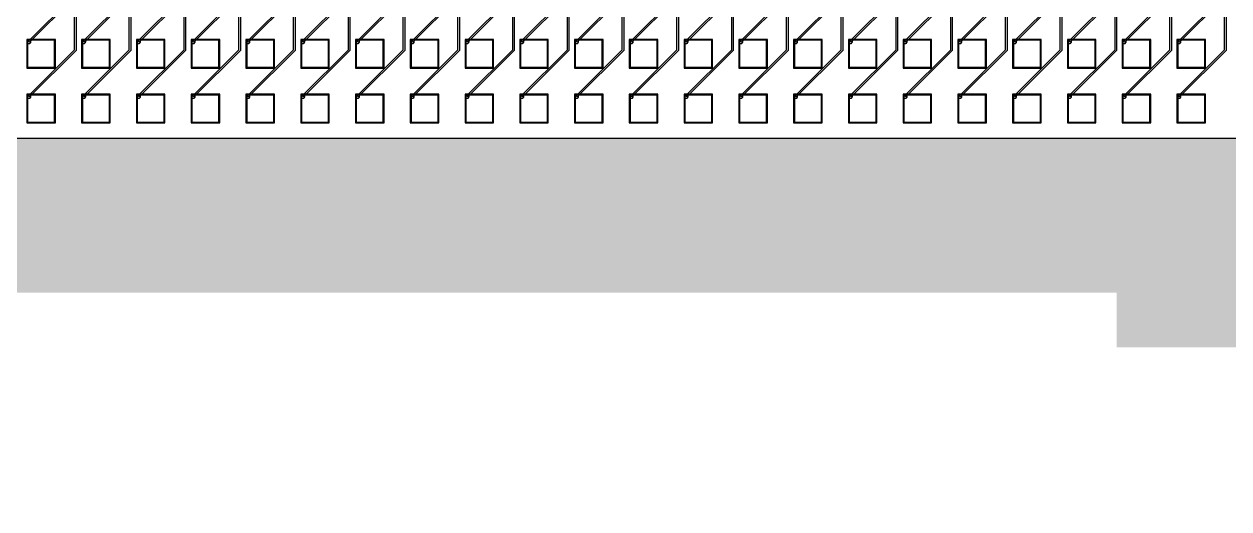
# Model space of a CAD drawing. Header units: metres. Extents: x -1236 to 4965, y 111 to 1952.
# Drawn here: x 280 to 1842, y 111 to 739 of the extents above; entities that cross this region are included whole.
import ezdxf

# ---------------------------------------------------------------- set-up
doc = ezdxf.new("R2010")
doc.units = ezdxf.units.M
for name, color, linetype in [('Etching', 1, 'CONTINUOUS'), ('EtchingPad', 2, 'CONTINUOUS'), ('Metal1', 4, 'CONTINUOUS'), ('Metal2', 3, 'CONTINUOUS'), ('Polyimide', 7, 'CONTINUOUS'), ('Polyimide_Negative', 5, 'CONTINUOUS')]:
    doc.layers.add(name, color=color, linetype=linetype)

msp = doc.modelspace()

# ---------------------------------------------------------------- hatches: boundary and pattern name
at = {"layer": 'Polyimide_Negative'}
h = msp.add_hatch(color=5, dxfattribs=at)
h.paths.add_polyline_path([(-1236.2, 1952.5), (4965.2, 1952.5), (4965.2, 320), (1697, 320), (1697, 391), (-40.1, 391), (-45.7, 378.7), (-60.5, 350.9), (-77.1, 324.3), (-95.4, 298.7), (-115.3, 274.4), (-136.8, 251.5), (-159.7, 230), (-184, 210.1), (-209.5, 191.8), (-236.2, 175.2), (-263.9, 160.4), (-292.5, 147.4), (-321.9, 136.4), (-352, 127.3), (-382.6, 120.1), (-413.6, 115), (-444.8, 111.9), (-476.3, 110.9), (-507.7, 111.9), (-538.9, 115), (-569.9, 120.1), (-600.5, 127.3), (-630.6, 136.4), (-660, 147.4), (-688.6, 160.4), (-716.3, 175.2), (-743, 191.8), (-768.5, 210.1), (-792.8, 230), (-815.7, 251.5), (-837.2, 274.4), (-857.1, 298.7), (-875.4, 324.3), (-892, 350.9), (-906.8, 378.7), (-912.4, 391), (-1236.2, 391), (-1236.2, 1952.5)])
h.paths.add_polyline_path([(-756.2, 591), (-755.7, 572.7), (-753.9, 554.5), (-750.9, 536.4), (-746.7, 518.5), (-741.4, 501), (-734.9, 483.8), (-727.4, 467.2), (-718.7, 451), (-709.1, 435.4), (-698.4, 420.5), (-686.8, 406.4), (-674.2, 393), (-660.9, 380.5), (-646.7, 368.9), (-631.8, 358.2), (-616.3, 348.5), (-600.1, 339.9), (-583.4, 332.3), (-566.3, 325.9), (-548.7, 320.5), (-530.9, 316.4), (-512.8, 313.4), (-494.6, 311.6), (-476.3, 311), (-457.9, 311.6), (-439.7, 313.4), (-421.6, 316.4), (-403.8, 320.5), (-386.2, 325.9), (-369.1, 332.3), (-352.4, 339.9), (-336.3, 348.5), (-320.7, 358.2), (-305.8, 368.9), (-291.6, 380.5), (-278.3, 393), (-265.7, 406.4), (-254.1, 420.5), (-243.4, 435.4), (-233.8, 451), (-225.1, 467.2), (-217.6, 483.8), (-211.1, 501), (-205.8, 518.5), (-201.6, 536.4), (-198.6, 554.5), (-196.8, 572.7), (-196.2, 591), (1897, 591), (1897, 520), (3920.2, 520), (3920.9, 538.6), (3922.7, 557.2), (3925.7, 575.6), (3930, 593.8), (3935.4, 611.6), (3941.9, 629.1), (3949.6, 646.1), (3958.4, 662.5), (3968.3, 678.3), (3979.1, 693.5), (3991, 707.9), (4003.7, 721.5), (4017.3, 734.3), (4031.8, 746.1), (4046.9, 757), (4062.8, 766.8), (4079.2, 775.6), (4096.2, 783.3), (4113.6, 789.9), (4131.5, 795.3), (4149.6, 799.5), (4168.1, 802.6), (4186.6, 804.4), (4205.2, 805), (4223.9, 804.4), (4242.4, 802.6), (4260.9, 799.5), (4279, 795.3), (4296.9, 789.9), (4314.3, 783.3), (4331.3, 775.6), (4347.8, 766.8), (4363.6, 757), (4378.7, 746.1), (4393.2, 734.3), (4406.8, 721.5), (4419.5, 707.9), (4431.4, 693.5), (4442.2, 678.3), (4452.1, 662.5), (4460.9, 646.1), (4468.6, 629.1), (4475.1, 611.6), (4480.5, 593.8), (4484.8, 575.6), (4487.8, 557.2), (4489.6, 538.6), (4490.2, 520), (4765.2, 520), (4765.2, 1752.5), (-1036.2, 1752.5), (-1036.2, 591), (-756.2, 591)], flags=0)

# ---------------------------------------------------------------- linework, layer by layer
at = {"layer": 'Etching'}
for points in [[(289.2, 716.2), (289.2, 716.6), (289.2, 716.9), (289.1, 717.2), (288.9, 717.5), (288.7, 717.8), (288.5, 718), (288.3, 718.2), (288, 718.4), (287.7, 718.6), (287.4, 718.7), (287.1, 718.7), (286.8, 718.8), (286.4, 718.7), (286.1, 718.7), (285.8, 718.6), (285.5, 718.4), (285.2, 718.2), (285, 718), (284.8, 717.8), (284.6, 717.5), (284.4, 717.2), (284.3, 716.9), (284.3, 716.6), (284.2, 716.2), (284.3, 715.9), (284.3, 715.6), (284.4, 715.3), (284.6, 715), (284.8, 714.7), (285, 714.5), (285.2, 714.3), (285.5, 714.1), (285.8, 713.9), (286.1, 713.8), (286.4, 713.8), (286.8, 713.8), (287.1, 713.8), (287.4, 713.8), (287.7, 713.9), (288, 714.1), (288.3, 714.3), (288.5, 714.5), (288.7, 714.7), (288.9, 715), (289.1, 715.3), (289.2, 715.6), (289.2, 715.9), (289.2, 716.2)], [(360.2, 716.2), (360.2, 716.6), (360.2, 716.9), (360.1, 717.2), (359.9, 717.5), (359.7, 717.8), (359.5, 718), (359.3, 718.2), (359, 718.4), (358.7, 718.6), (358.4, 718.7), (358.1, 718.7), (357.8, 718.8), (357.4, 718.7), (357.1, 718.7), (356.8, 718.6), (356.5, 718.4), (356.2, 718.2), (356, 718), (355.8, 717.8), (355.6, 717.5), (355.4, 717.2), (355.3, 716.9), (355.3, 716.6), (355.2, 716.2), (355.3, 715.9), (355.3, 715.6), (355.4, 715.3), (355.6, 715), (355.8, 714.7), (356, 714.5), (356.2, 714.3), (356.5, 714.1), (356.8, 713.9), (357.1, 713.8), (357.4, 713.8), (357.8, 713.8), (358.1, 713.8), (358.4, 713.8), (358.7, 713.9), (359, 714.1), (359.3, 714.3), (359.5, 714.5), (359.7, 714.7), (359.9, 715), (360.1, 715.3), (360.2, 715.6), (360.2, 715.9), (360.2, 716.2)], [(431.2, 716.2), (431.2, 716.6), (431.2, 716.9), (431.1, 717.2), (430.9, 717.5), (430.7, 717.8), (430.5, 718), (430.3, 718.2), (430, 718.4), (429.7, 718.6), (429.4, 718.7), (429.1, 718.7), (428.8, 718.8), (428.4, 718.7), (428.1, 718.7), (427.8, 718.6), (427.5, 718.4), (427.2, 718.2), (427, 718), (426.8, 717.8), (426.6, 717.5), (426.4, 717.2), (426.3, 716.9), (426.3, 716.6), (426.2, 716.2), (426.3, 715.9), (426.3, 715.6), (426.4, 715.3), (426.6, 715), (426.8, 714.7), (427, 714.5), (427.2, 714.3), (427.5, 714.1), (427.8, 713.9), (428.1, 713.8), (428.4, 713.8), (428.8, 713.8), (429.1, 713.8), (429.4, 713.8), (429.7, 713.9), (430, 714.1), (430.3, 714.3), (430.5, 714.5), (430.7, 714.7), (430.9, 715), (431.1, 715.3), (431.2, 715.6), (431.2, 715.9), (431.2, 716.2)], [(502.2, 716.2), (502.2, 716.6), (502.2, 716.9), (502.1, 717.2), (501.9, 717.5), (501.7, 717.8), (501.5, 718), (501.3, 718.2), (501, 718.4), (500.7, 718.6), (500.4, 718.7), (500.1, 718.7), (499.8, 718.8), (499.4, 718.7), (499.1, 718.7), (498.8, 718.6), (498.5, 718.4), (498.2, 718.2), (498, 718), (497.8, 717.8), (497.6, 717.5), (497.4, 717.2), (497.3, 716.9), (497.3, 716.6), (497.2, 716.2), (497.3, 715.9), (497.3, 715.6), (497.4, 715.3), (497.6, 715), (497.8, 714.7), (498, 714.5), (498.2, 714.3), (498.5, 714.1), (498.8, 713.9), (499.1, 713.8), (499.4, 713.8), (499.8, 713.8), (500.1, 713.8), (500.4, 713.8), (500.7, 713.9), (501, 714.1), (501.3, 714.3), (501.5, 714.5), (501.7, 714.7), (501.9, 715), (502.1, 715.3), (502.2, 715.6), (502.2, 715.9), (502.2, 716.2)], [(573.2, 716.2), (573.2, 716.6), (573.2, 716.9), (573.1, 717.2), (572.9, 717.5), (572.7, 717.8), (572.5, 718), (572.3, 718.2), (572, 718.4), (571.7, 718.6), (571.4, 718.7), (571.1, 718.7), (570.8, 718.8), (570.4, 718.7), (570.1, 718.7), (569.8, 718.6), (569.5, 718.4), (569.2, 718.2), (569, 718), (568.8, 717.8), (568.6, 717.5), (568.4, 717.2), (568.3, 716.9), (568.3, 716.6), (568.2, 716.2), (568.3, 715.9), (568.3, 715.6), (568.4, 715.3), (568.6, 715), (568.8, 714.7), (569, 714.5), (569.2, 714.3), (569.5, 714.1), (569.8, 713.9), (570.1, 713.8), (570.4, 713.8), (570.8, 713.8), (571.1, 713.8), (571.4, 713.8), (571.7, 713.9), (572, 714.1), (572.3, 714.3), (572.5, 714.5), (572.7, 714.7), (572.9, 715), (573.1, 715.3), (573.2, 715.6), (573.2, 715.9), (573.2, 716.2)], [(644.2, 716.2), (644.2, 716.6), (644.2, 716.9), (644.1, 717.2), (643.9, 717.5), (643.7, 717.8), (643.5, 718), (643.3, 718.2), (643, 718.4), (642.7, 718.6), (642.4, 718.7), (642.1, 718.7), (641.8, 718.8), (641.4, 718.7), (641.1, 718.7), (640.8, 718.6), (640.5, 718.4), (640.2, 718.2), (640, 718), (639.8, 717.8), (639.6, 717.5), (639.4, 717.2), (639.3, 716.9), (639.3, 716.6), (639.2, 716.2), (639.3, 715.9), (639.3, 715.6), (639.4, 715.3), (639.6, 715), (639.8, 714.7), (640, 714.5), (640.2, 714.3), (640.5, 714.1), (640.8, 713.9), (641.1, 713.8), (641.4, 713.8), (641.8, 713.8), (642.1, 713.8), (642.4, 713.8), (642.7, 713.9), (643, 714.1), (643.3, 714.3), (643.5, 714.5), (643.7, 714.7), (643.9, 715), (644.1, 715.3), (644.2, 715.6), (644.2, 715.9), (644.2, 716.2)], [(715.2, 716.2), (715.2, 716.6), (715.2, 716.9), (715.1, 717.2), (714.9, 717.5), (714.7, 717.8), (714.5, 718), (714.3, 718.2), (714, 718.4), (713.7, 718.6), (713.4, 718.7), (713.1, 718.7), (712.8, 718.8), (712.4, 718.7), (712.1, 718.7), (711.8, 718.6), (711.5, 718.4), (711.2, 718.2), (711, 718), (710.8, 717.8), (710.6, 717.5), (710.4, 717.2), (710.3, 716.9), (710.3, 716.6), (710.2, 716.2), (710.3, 715.9), (710.3, 715.6), (710.4, 715.3), (710.6, 715), (710.8, 714.7), (711, 714.5), (711.2, 714.3), (711.5, 714.1), (711.8, 713.9), (712.1, 713.8), (712.4, 713.8), (712.8, 713.8), (713.1, 713.8), (713.4, 713.8), (713.7, 713.9), (714, 714.1), (714.3, 714.3), (714.5, 714.5), (714.7, 714.7), (714.9, 715), (715.1, 715.3), (715.2, 715.6), (715.2, 715.9), (715.2, 716.2)], [(786.2, 716.2), (786.2, 716.6), (786.2, 716.9), (786.1, 717.2), (785.9, 717.5), (785.7, 717.8), (785.5, 718), (785.3, 718.2), (785, 718.4), (784.7, 718.6), (784.4, 718.7), (784.1, 718.7), (783.8, 718.8), (783.4, 718.7), (783.1, 718.7), (782.8, 718.6), (782.5, 718.4), (782.2, 718.2), (782, 718), (781.8, 717.8), (781.6, 717.5), (781.4, 717.2), (781.3, 716.9), (781.3, 716.6), (781.2, 716.2), (781.3, 715.9), (781.3, 715.6), (781.4, 715.3), (781.6, 715), (781.8, 714.7), (782, 714.5), (782.2, 714.3), (782.5, 714.1), (782.8, 713.9), (783.1, 713.8), (783.4, 713.8), (783.8, 713.8), (784.1, 713.8), (784.4, 713.8), (784.7, 713.9), (785, 714.1), (785.3, 714.3), (785.5, 714.5), (785.7, 714.7), (785.9, 715), (786.1, 715.3), (786.2, 715.6), (786.2, 715.9), (786.2, 716.2)], [(857.2, 716.2), (857.2, 716.6), (857.2, 716.9), (857.1, 717.2), (856.9, 717.5), (856.7, 717.8), (856.5, 718), (856.3, 718.2), (856, 718.4), (855.7, 718.6), (855.4, 718.7), (855.1, 718.7), (854.8, 718.8), (854.4, 718.7), (854.1, 718.7), (853.8, 718.6), (853.5, 718.4), (853.2, 718.2), (853, 718), (852.8, 717.8), (852.6, 717.5), (852.4, 717.2), (852.3, 716.9), (852.3, 716.6), (852.2, 716.2), (852.3, 715.9), (852.3, 715.6), (852.4, 715.3), (852.6, 715), (852.8, 714.7), (853, 714.5), (853.2, 714.3), (853.5, 714.1), (853.8, 713.9), (854.1, 713.8), (854.4, 713.8), (854.8, 713.8), (855.1, 713.8), (855.4, 713.8), (855.7, 713.9), (856, 714.1), (856.3, 714.3), (856.5, 714.5), (856.7, 714.7), (856.9, 715), (857.1, 715.3), (857.2, 715.6), (857.2, 715.9), (857.2, 716.2)], [(928.2, 716.2), (928.2, 716.6), (928.2, 716.9), (928.1, 717.2), (927.9, 717.5), (927.7, 717.8), (927.5, 718), (927.3, 718.2), (927, 718.4), (926.7, 718.6), (926.4, 718.7), (926.1, 718.7), (925.8, 718.8), (925.4, 718.7), (925.1, 718.7), (924.8, 718.6), (924.5, 718.4), (924.2, 718.2), (924, 718), (923.8, 717.8), (923.6, 717.5), (923.4, 717.2), (923.3, 716.9), (923.3, 716.6), (923.2, 716.2), (923.3, 715.9), (923.3, 715.6), (923.4, 715.3), (923.6, 715), (923.8, 714.7), (924, 714.5), (924.2, 714.3), (924.5, 714.1), (924.8, 713.9), (925.1, 713.8), (925.4, 713.8), (925.8, 713.8), (926.1, 713.8), (926.4, 713.8), (926.7, 713.9), (927, 714.1), (927.3, 714.3), (927.5, 714.5), (927.7, 714.7), (927.9, 715), (928.1, 715.3), (928.2, 715.6), (928.2, 715.9), (928.2, 716.2)], [(999.2, 716.2), (999.2, 716.6), (999.2, 716.9), (999.1, 717.2), (998.9, 717.5), (998.7, 717.8), (998.5, 718), (998.3, 718.2), (998, 718.4), (997.7, 718.6), (997.4, 718.7), (997.1, 718.7), (996.8, 718.8), (996.4, 718.7), (996.1, 718.7), (995.8, 718.6), (995.5, 718.4), (995.2, 718.2), (995, 718), (994.8, 717.8), (994.6, 717.5), (994.4, 717.2), (994.3, 716.9), (994.3, 716.6), (994.2, 716.2), (994.3, 715.9), (994.3, 715.6), (994.4, 715.3), (994.6, 715), (994.8, 714.7), (995, 714.5), (995.2, 714.3), (995.5, 714.1), (995.8, 713.9), (996.1, 713.8), (996.4, 713.8), (996.8, 713.8), (997.1, 713.8), (997.4, 713.8), (997.7, 713.9), (998, 714.1), (998.3, 714.3), (998.5, 714.5), (998.7, 714.7), (998.9, 715), (999.1, 715.3), (999.2, 715.6), (999.2, 715.9), (999.2, 716.2)], [(1070.2, 716.2), (1070.2, 716.6), (1070.2, 716.9), (1070.1, 717.2), (1069.9, 717.5), (1069.7, 717.8), (1069.5, 718), (1069.3, 718.2), (1069, 718.4), (1068.7, 718.6), (1068.4, 718.7), (1068.1, 718.7), (1067.8, 718.8), (1067.4, 718.7), (1067.1, 718.7), (1066.8, 718.6), (1066.5, 718.4), (1066.2, 718.2), (1066, 718), (1065.8, 717.8), (1065.6, 717.5), (1065.4, 717.2), (1065.3, 716.9), (1065.3, 716.6), (1065.2, 716.2), (1065.3, 715.9), (1065.3, 715.6), (1065.4, 715.3), (1065.6, 715), (1065.8, 714.7), (1066, 714.5), (1066.2, 714.3), (1066.5, 714.1), (1066.8, 713.9), (1067.1, 713.8), (1067.4, 713.8), (1067.8, 713.8), (1068.1, 713.8), (1068.4, 713.8), (1068.7, 713.9), (1069, 714.1), (1069.3, 714.3), (1069.5, 714.5), (1069.7, 714.7), (1069.9, 715), (1070.1, 715.3), (1070.2, 715.6), (1070.2, 715.9), (1070.2, 716.2)], [(1141.2, 716.2), (1141.2, 716.6), (1141.2, 716.9), (1141.1, 717.2), (1140.9, 717.5), (1140.7, 717.8), (1140.5, 718), (1140.3, 718.2), (1140, 718.4), (1139.7, 718.6), (1139.4, 718.7), (1139.1, 718.7), (1138.8, 718.8), (1138.4, 718.7), (1138.1, 718.7), (1137.8, 718.6), (1137.5, 718.4), (1137.2, 718.2), (1137, 718), (1136.8, 717.8), (1136.6, 717.5), (1136.4, 717.2), (1136.3, 716.9), (1136.3, 716.6), (1136.2, 716.2), (1136.3, 715.9), (1136.3, 715.6), (1136.4, 715.3), (1136.6, 715), (1136.8, 714.7), (1137, 714.5), (1137.2, 714.3), (1137.5, 714.1), (1137.8, 713.9), (1138.1, 713.8), (1138.4, 713.8), (1138.8, 713.8), (1139.1, 713.8), (1139.4, 713.8), (1139.7, 713.9), (1140, 714.1), (1140.3, 714.3), (1140.5, 714.5), (1140.7, 714.7), (1140.9, 715), (1141.1, 715.3), (1141.2, 715.6), (1141.2, 715.9), (1141.2, 716.2)], [(1212.2, 716.2), (1212.2, 716.6), (1212.2, 716.9), (1212.1, 717.2), (1211.9, 717.5), (1211.7, 717.8), (1211.5, 718), (1211.3, 718.2), (1211, 718.4), (1210.7, 718.6), (1210.4, 718.7), (1210.1, 718.7), (1209.8, 718.8), (1209.4, 718.7), (1209.1, 718.7), (1208.8, 718.6), (1208.5, 718.4), (1208.2, 718.2), (1208, 718), (1207.8, 717.8), (1207.6, 717.5), (1207.4, 717.2), (1207.3, 716.9), (1207.3, 716.6), (1207.2, 716.2), (1207.3, 715.9), (1207.3, 715.6), (1207.4, 715.3), (1207.6, 715), (1207.8, 714.7), (1208, 714.5), (1208.2, 714.3), (1208.5, 714.1), (1208.8, 713.9), (1209.1, 713.8), (1209.4, 713.8), (1209.8, 713.8), (1210.1, 713.8), (1210.4, 713.8), (1210.7, 713.9), (1211, 714.1), (1211.3, 714.3), (1211.5, 714.5), (1211.7, 714.7), (1211.9, 715), (1212.1, 715.3), (1212.2, 715.6), (1212.2, 715.9), (1212.2, 716.2)], [(1283.2, 716.2), (1283.2, 716.6), (1283.2, 716.9), (1283.1, 717.2), (1282.9, 717.5), (1282.7, 717.8), (1282.5, 718), (1282.3, 718.2), (1282, 718.4), (1281.7, 718.6), (1281.4, 718.7), (1281.1, 718.7), (1280.8, 718.8), (1280.4, 718.7), (1280.1, 718.7), (1279.8, 718.6), (1279.5, 718.4), (1279.2, 718.2), (1279, 718), (1278.8, 717.8), (1278.6, 717.5), (1278.4, 717.2), (1278.3, 716.9), (1278.3, 716.6), (1278.2, 716.2), (1278.3, 715.9), (1278.3, 715.6), (1278.4, 715.3), (1278.6, 715), (1278.8, 714.7), (1279, 714.5), (1279.2, 714.3), (1279.5, 714.1), (1279.8, 713.9), (1280.1, 713.8), (1280.4, 713.8), (1280.8, 713.8), (1281.1, 713.8), (1281.4, 713.8), (1281.7, 713.9), (1282, 714.1), (1282.3, 714.3), (1282.5, 714.5), (1282.7, 714.7), (1282.9, 715), (1283.1, 715.3), (1283.2, 715.6), (1283.2, 715.9), (1283.2, 716.2)], [(1354.2, 716.2), (1354.2, 716.6), (1354.2, 716.9), (1354.1, 717.2), (1353.9, 717.5), (1353.7, 717.8), (1353.5, 718), (1353.3, 718.2), (1353, 718.4), (1352.7, 718.6), (1352.4, 718.7), (1352.1, 718.7), (1351.8, 718.8), (1351.4, 718.7), (1351.1, 718.7), (1350.8, 718.6), (1350.5, 718.4), (1350.2, 718.2), (1350, 718), (1349.8, 717.8), (1349.6, 717.5), (1349.4, 717.2), (1349.3, 716.9), (1349.3, 716.6), (1349.2, 716.2), (1349.3, 715.9), (1349.3, 715.6), (1349.4, 715.3), (1349.6, 715), (1349.8, 714.7), (1350, 714.5), (1350.2, 714.3), (1350.5, 714.1), (1350.8, 713.9), (1351.1, 713.8), (1351.4, 713.8), (1351.8, 713.8), (1352.1, 713.8), (1352.4, 713.8), (1352.7, 713.9), (1353, 714.1), (1353.3, 714.3), (1353.5, 714.5), (1353.7, 714.7), (1353.9, 715), (1354.1, 715.3), (1354.2, 715.6), (1354.2, 715.9), (1354.2, 716.2)], [(1425.2, 716.2), (1425.2, 716.6), (1425.2, 716.9), (1425.1, 717.2), (1424.9, 717.5), (1424.7, 717.8), (1424.5, 718), (1424.3, 718.2), (1424, 718.4), (1423.7, 718.6), (1423.4, 718.7), (1423.1, 718.7), (1422.8, 718.8), (1422.4, 718.7), (1422.1, 718.7), (1421.8, 718.6), (1421.5, 718.4), (1421.2, 718.2), (1421, 718), (1420.8, 717.8), (1420.6, 717.5), (1420.4, 717.2), (1420.3, 716.9), (1420.3, 716.6), (1420.2, 716.2), (1420.3, 715.9), (1420.3, 715.6), (1420.4, 715.3), (1420.6, 715), (1420.8, 714.7), (1421, 714.5), (1421.2, 714.3), (1421.5, 714.1), (1421.8, 713.9), (1422.1, 713.8), (1422.4, 713.8), (1422.8, 713.8), (1423.1, 713.8), (1423.4, 713.8), (1423.7, 713.9), (1424, 714.1), (1424.3, 714.3), (1424.5, 714.5), (1424.7, 714.7), (1424.9, 715), (1425.1, 715.3), (1425.2, 715.6), (1425.2, 715.9), (1425.2, 716.2)], [(1496.2, 716.2), (1496.2, 716.6), (1496.2, 716.9), (1496.1, 717.2), (1495.9, 717.5), (1495.7, 717.8), (1495.5, 718), (1495.3, 718.2), (1495, 718.4), (1494.7, 718.6), (1494.4, 718.7), (1494.1, 718.7), (1493.8, 718.8), (1493.4, 718.7), (1493.1, 718.7), (1492.8, 718.6), (1492.5, 718.4), (1492.2, 718.2), (1492, 718), (1491.8, 717.8), (1491.6, 717.5), (1491.4, 717.2), (1491.3, 716.9), (1491.3, 716.6), (1491.2, 716.2), (1491.3, 715.9), (1491.3, 715.6), (1491.4, 715.3), (1491.6, 715), (1491.8, 714.7), (1492, 714.5), (1492.2, 714.3), (1492.5, 714.1), (1492.8, 713.9), (1493.1, 713.8), (1493.4, 713.8), (1493.8, 713.8), (1494.1, 713.8), (1494.4, 713.8), (1494.7, 713.9), (1495, 714.1), (1495.3, 714.3), (1495.5, 714.5), (1495.7, 714.7), (1495.9, 715), (1496.1, 715.3), (1496.2, 715.6), (1496.2, 715.9), (1496.2, 716.2)], [(1567.2, 716.2), (1567.2, 716.6), (1567.2, 716.9), (1567.1, 717.2), (1566.9, 717.5), (1566.7, 717.8), (1566.5, 718), (1566.3, 718.2), (1566, 718.4), (1565.7, 718.6), (1565.4, 718.7), (1565.1, 718.7), (1564.8, 718.8), (1564.4, 718.7), (1564.1, 718.7), (1563.8, 718.6), (1563.5, 718.4), (1563.2, 718.2), (1563, 718), (1562.8, 717.8), (1562.6, 717.5), (1562.4, 717.2), (1562.3, 716.9), (1562.3, 716.6), (1562.2, 716.2), (1562.3, 715.9), (1562.3, 715.6), (1562.4, 715.3), (1562.6, 715), (1562.8, 714.7), (1563, 714.5), (1563.2, 714.3), (1563.5, 714.1), (1563.8, 713.9), (1564.1, 713.8), (1564.4, 713.8), (1564.8, 713.8), (1565.1, 713.8), (1565.4, 713.8), (1565.7, 713.9), (1566, 714.1), (1566.3, 714.3), (1566.5, 714.5), (1566.7, 714.7), (1566.9, 715), (1567.1, 715.3), (1567.2, 715.6), (1567.2, 715.9), (1567.2, 716.2)], [(1638.2, 716.2), (1638.2, 716.6), (1638.2, 716.9), (1638.1, 717.2), (1637.9, 717.5), (1637.7, 717.8), (1637.5, 718), (1637.3, 718.2), (1637, 718.4), (1636.7, 718.6), (1636.4, 718.7), (1636.1, 718.7), (1635.8, 718.8), (1635.4, 718.7), (1635.1, 718.7), (1634.8, 718.6), (1634.5, 718.4), (1634.2, 718.2), (1634, 718), (1633.8, 717.8), (1633.6, 717.5), (1633.4, 717.2), (1633.3, 716.9), (1633.3, 716.6), (1633.2, 716.2), (1633.3, 715.9), (1633.3, 715.6), (1633.4, 715.3), (1633.6, 715), (1633.8, 714.7), (1634, 714.5), (1634.2, 714.3), (1634.5, 714.1), (1634.8, 713.9), (1635.1, 713.8), (1635.4, 713.8), (1635.8, 713.8), (1636.1, 713.8), (1636.4, 713.8), (1636.7, 713.9), (1637, 714.1), (1637.3, 714.3), (1637.5, 714.5), (1637.7, 714.7), (1637.9, 715), (1638.1, 715.3), (1638.2, 715.6), (1638.2, 715.9), (1638.2, 716.2)], [(1709.2, 716.2), (1709.2, 716.6), (1709.2, 716.9), (1709.1, 717.2), (1708.9, 717.5), (1708.7, 717.8), (1708.5, 718), (1708.3, 718.2), (1708, 718.4), (1707.7, 718.6), (1707.4, 718.7), (1707.1, 718.7), (1706.8, 718.8), (1706.4, 718.7), (1706.1, 718.7), (1705.8, 718.6), (1705.5, 718.4), (1705.2, 718.2), (1705, 718), (1704.8, 717.8), (1704.6, 717.5), (1704.4, 717.2), (1704.3, 716.9), (1704.3, 716.6), (1704.2, 716.2), (1704.3, 715.9), (1704.3, 715.6), (1704.4, 715.3), (1704.6, 715), (1704.8, 714.7), (1705, 714.5), (1705.2, 714.3), (1705.5, 714.1), (1705.8, 713.9), (1706.1, 713.8), (1706.4, 713.8), (1706.8, 713.8), (1707.1, 713.8), (1707.4, 713.8), (1707.7, 713.9), (1708, 714.1), (1708.3, 714.3), (1708.5, 714.5), (1708.7, 714.7), (1708.9, 715), (1709.1, 715.3), (1709.2, 715.6), (1709.2, 715.9), (1709.2, 716.2)], [(1780.2, 716.2), (1780.2, 716.6), (1780.2, 716.9), (1780.1, 717.2), (1779.9, 717.5), (1779.7, 717.8), (1779.5, 718), (1779.3, 718.2), (1779, 718.4), (1778.7, 718.6), (1778.4, 718.7), (1778.1, 718.7), (1777.8, 718.8), (1777.4, 718.7), (1777.1, 718.7), (1776.8, 718.6), (1776.5, 718.4), (1776.2, 718.2), (1776, 718), (1775.8, 717.8), (1775.6, 717.5), (1775.4, 717.2), (1775.3, 716.9), (1775.3, 716.6), (1775.2, 716.2), (1775.3, 715.9), (1775.3, 715.6), (1775.4, 715.3), (1775.6, 715), (1775.8, 714.7), (1776, 714.5), (1776.2, 714.3), (1776.5, 714.1), (1776.8, 713.9), (1777.1, 713.8), (1777.4, 713.8), (1777.8, 713.8), (1778.1, 713.8), (1778.4, 713.8), (1778.7, 713.9), (1779, 714.1), (1779.3, 714.3), (1779.5, 714.5), (1779.7, 714.7), (1779.9, 715), (1780.1, 715.3), (1780.2, 715.6), (1780.2, 715.9), (1780.2, 716.2)], [(289.2, 645.2), (289.2, 645.6), (289.2, 645.9), (289.1, 646.2), (288.9, 646.5), (288.7, 646.8), (288.5, 647), (288.3, 647.2), (288, 647.4), (287.7, 647.6), (287.4, 647.7), (287.1, 647.7), (286.8, 647.8), (286.4, 647.7), (286.1, 647.7), (285.8, 647.6), (285.5, 647.4), (285.2, 647.2), (285, 647), (284.8, 646.8), (284.6, 646.5), (284.4, 646.2), (284.3, 645.9), (284.3, 645.6), (284.2, 645.2), (284.3, 644.9), (284.3, 644.6), (284.4, 644.3), (284.6, 644), (284.8, 643.7), (285, 643.5), (285.2, 643.3), (285.5, 643.1), (285.8, 642.9), (286.1, 642.8), (286.4, 642.8), (286.8, 642.8), (287.1, 642.8), (287.4, 642.8), (287.7, 642.9), (288, 643.1), (288.3, 643.3), (288.5, 643.5), (288.7, 643.7), (288.9, 644), (289.1, 644.3), (289.2, 644.6), (289.2, 644.9), (289.2, 645.2)], [(360.2, 645.2), (360.2, 645.6), (360.2, 645.9), (360.1, 646.2), (359.9, 646.5), (359.7, 646.8), (359.5, 647), (359.3, 647.2), (359, 647.4), (358.7, 647.6), (358.4, 647.7), (358.1, 647.7), (357.8, 647.8), (357.4, 647.7), (357.1, 647.7), (356.8, 647.6), (356.5, 647.4), (356.2, 647.2), (356, 647), (355.8, 646.8), (355.6, 646.5), (355.4, 646.2), (355.3, 645.9), (355.3, 645.6), (355.2, 645.2), (355.3, 644.9), (355.3, 644.6), (355.4, 644.3), (355.6, 644), (355.8, 643.7), (356, 643.5), (356.2, 643.3), (356.5, 643.1), (356.8, 642.9), (357.1, 642.8), (357.4, 642.8), (357.8, 642.8), (358.1, 642.8), (358.4, 642.8), (358.7, 642.9), (359, 643.1), (359.3, 643.3), (359.5, 643.5), (359.7, 643.7), (359.9, 644), (360.1, 644.3), (360.2, 644.6), (360.2, 644.9), (360.2, 645.2)], [(431.2, 645.2), (431.2, 645.6), (431.2, 645.9), (431.1, 646.2), (430.9, 646.5), (430.7, 646.8), (430.5, 647), (430.3, 647.2), (430, 647.4), (429.7, 647.6), (429.4, 647.7), (429.1, 647.7), (428.8, 647.8), (428.4, 647.7), (428.1, 647.7), (427.8, 647.6), (427.5, 647.4), (427.2, 647.2), (427, 647), (426.8, 646.8), (426.6, 646.5), (426.4, 646.2), (426.3, 645.9), (426.3, 645.6), (426.2, 645.2), (426.3, 644.9), (426.3, 644.6), (426.4, 644.3), (426.6, 644), (426.8, 643.7), (427, 643.5), (427.2, 643.3), (427.5, 643.1), (427.8, 642.9), (428.1, 642.8), (428.4, 642.8), (428.8, 642.8), (429.1, 642.8), (429.4, 642.8), (429.7, 642.9), (430, 643.1), (430.3, 643.3), (430.5, 643.5), (430.7, 643.7), (430.9, 644), (431.1, 644.3), (431.2, 644.6), (431.2, 644.9), (431.2, 645.2)], [(502.2, 645.2), (502.2, 645.6), (502.2, 645.9), (502.1, 646.2), (501.9, 646.5), (501.7, 646.8), (501.5, 647), (501.3, 647.2), (501, 647.4), (500.7, 647.6), (500.4, 647.7), (500.1, 647.7), (499.8, 647.8), (499.4, 647.7), (499.1, 647.7), (498.8, 647.6), (498.5, 647.4), (498.2, 647.2), (498, 647), (497.8, 646.8), (497.6, 646.5), (497.4, 646.2), (497.3, 645.9), (497.3, 645.6), (497.2, 645.2), (497.3, 644.9), (497.3, 644.6), (497.4, 644.3), (497.6, 644), (497.8, 643.7), (498, 643.5), (498.2, 643.3), (498.5, 643.1), (498.8, 642.9), (499.1, 642.8), (499.4, 642.8), (499.8, 642.8), (500.1, 642.8), (500.4, 642.8), (500.7, 642.9), (501, 643.1), (501.3, 643.3), (501.5, 643.5), (501.7, 643.7), (501.9, 644), (502.1, 644.3), (502.2, 644.6), (502.2, 644.9), (502.2, 645.2)], [(573.2, 645.2), (573.2, 645.6), (573.2, 645.9), (573.1, 646.2), (572.9, 646.5), (572.7, 646.8), (572.5, 647), (572.3, 647.2), (572, 647.4), (571.7, 647.6), (571.4, 647.7), (571.1, 647.7), (570.8, 647.8), (570.4, 647.7), (570.1, 647.7), (569.8, 647.6), (569.5, 647.4), (569.2, 647.2), (569, 647), (568.8, 646.8), (568.6, 646.5), (568.4, 646.2), (568.3, 645.9), (568.3, 645.6), (568.2, 645.2), (568.3, 644.9), (568.3, 644.6), (568.4, 644.3), (568.6, 644), (568.8, 643.7), (569, 643.5), (569.2, 643.3), (569.5, 643.1), (569.8, 642.9), (570.1, 642.8), (570.4, 642.8), (570.8, 642.8), (571.1, 642.8), (571.4, 642.8), (571.7, 642.9), (572, 643.1), (572.3, 643.3), (572.5, 643.5), (572.7, 643.7), (572.9, 644), (573.1, 644.3), (573.2, 644.6), (573.2, 644.9), (573.2, 645.2)], [(644.2, 645.2), (644.2, 645.6), (644.2, 645.9), (644.1, 646.2), (643.9, 646.5), (643.7, 646.8), (643.5, 647), (643.3, 647.2), (643, 647.4), (642.7, 647.6), (642.4, 647.7), (642.1, 647.7), (641.8, 647.8), (641.4, 647.7), (641.1, 647.7), (640.8, 647.6), (640.5, 647.4), (640.2, 647.2), (640, 647), (639.8, 646.8), (639.6, 646.5), (639.4, 646.2), (639.3, 645.9), (639.3, 645.6), (639.2, 645.2), (639.3, 644.9), (639.3, 644.6), (639.4, 644.3), (639.6, 644), (639.8, 643.7), (640, 643.5), (640.2, 643.3), (640.5, 643.1), (640.8, 642.9), (641.1, 642.8), (641.4, 642.8), (641.8, 642.8), (642.1, 642.8), (642.4, 642.8), (642.7, 642.9), (643, 643.1), (643.3, 643.3), (643.5, 643.5), (643.7, 643.7), (643.9, 644), (644.1, 644.3), (644.2, 644.6), (644.2, 644.9), (644.2, 645.2)], [(715.2, 645.2), (715.2, 645.6), (715.2, 645.9), (715.1, 646.2), (714.9, 646.5), (714.7, 646.8), (714.5, 647), (714.3, 647.2), (714, 647.4), (713.7, 647.6), (713.4, 647.7), (713.1, 647.7), (712.8, 647.8), (712.4, 647.7), (712.1, 647.7), (711.8, 647.6), (711.5, 647.4), (711.2, 647.2), (711, 647), (710.8, 646.8), (710.6, 646.5), (710.4, 646.2), (710.3, 645.9), (710.3, 645.6), (710.2, 645.2), (710.3, 644.9), (710.3, 644.6), (710.4, 644.3), (710.6, 644), (710.8, 643.7), (711, 643.5), (711.2, 643.3), (711.5, 643.1), (711.8, 642.9), (712.1, 642.8), (712.4, 642.8), (712.8, 642.8), (713.1, 642.8), (713.4, 642.8), (713.7, 642.9), (714, 643.1), (714.3, 643.3), (714.5, 643.5), (714.7, 643.7), (714.9, 644), (715.1, 644.3), (715.2, 644.6), (715.2, 644.9), (715.2, 645.2)], [(786.2, 645.2), (786.2, 645.6), (786.2, 645.9), (786.1, 646.2), (785.9, 646.5), (785.7, 646.8), (785.5, 647), (785.3, 647.2), (785, 647.4), (784.7, 647.6), (784.4, 647.7), (784.1, 647.7), (783.8, 647.8), (783.4, 647.7), (783.1, 647.7), (782.8, 647.6), (782.5, 647.4), (782.2, 647.2), (782, 647), (781.8, 646.8), (781.6, 646.5), (781.4, 646.2), (781.3, 645.9), (781.3, 645.6), (781.2, 645.2), (781.3, 644.9), (781.3, 644.6), (781.4, 644.3), (781.6, 644), (781.8, 643.7), (782, 643.5), (782.2, 643.3), (782.5, 643.1), (782.8, 642.9), (783.1, 642.8), (783.4, 642.8), (783.8, 642.8), (784.1, 642.8), (784.4, 642.8), (784.7, 642.9), (785, 643.1), (785.3, 643.3), (785.5, 643.5), (785.7, 643.7), (785.9, 644), (786.1, 644.3), (786.2, 644.6), (786.2, 644.9), (786.2, 645.2)], [(857.2, 645.2), (857.2, 645.6), (857.2, 645.9), (857.1, 646.2), (856.9, 646.5), (856.7, 646.8), (856.5, 647), (856.3, 647.2), (856, 647.4), (855.7, 647.6), (855.4, 647.7), (855.1, 647.7), (854.8, 647.8), (854.4, 647.7), (854.1, 647.7), (853.8, 647.6), (853.5, 647.4), (853.2, 647.2), (853, 647), (852.8, 646.8), (852.6, 646.5), (852.4, 646.2), (852.3, 645.9), (852.3, 645.6), (852.2, 645.2), (852.3, 644.9), (852.3, 644.6), (852.4, 644.3), (852.6, 644), (852.8, 643.7), (853, 643.5), (853.2, 643.3), (853.5, 643.1), (853.8, 642.9), (854.1, 642.8), (854.4, 642.8), (854.8, 642.8), (855.1, 642.8), (855.4, 642.8), (855.7, 642.9), (856, 643.1), (856.3, 643.3), (856.5, 643.5), (856.7, 643.7), (856.9, 644), (857.1, 644.3), (857.2, 644.6), (857.2, 644.9), (857.2, 645.2)], [(928.2, 645.2), (928.2, 645.6), (928.2, 645.9), (928.1, 646.2), (927.9, 646.5), (927.7, 646.8), (927.5, 647), (927.3, 647.2), (927, 647.4), (926.7, 647.6), (926.4, 647.7), (926.1, 647.7), (925.8, 647.8), (925.4, 647.7), (925.1, 647.7), (924.8, 647.6), (924.5, 647.4), (924.2, 647.2), (924, 647), (923.8, 646.8), (923.6, 646.5), (923.4, 646.2), (923.3, 645.9), (923.3, 645.6), (923.2, 645.2), (923.3, 644.9), (923.3, 644.6), (923.4, 644.3), (923.6, 644), (923.8, 643.7), (924, 643.5), (924.2, 643.3), (924.5, 643.1), (924.8, 642.9), (925.1, 642.8), (925.4, 642.8), (925.8, 642.8), (926.1, 642.8), (926.4, 642.8), (926.7, 642.9), (927, 643.1), (927.3, 643.3), (927.5, 643.5), (927.7, 643.7), (927.9, 644), (928.1, 644.3), (928.2, 644.6), (928.2, 644.9), (928.2, 645.2)], [(999.2, 645.2), (999.2, 645.6), (999.2, 645.9), (999.1, 646.2), (998.9, 646.5), (998.7, 646.8), (998.5, 647), (998.3, 647.2), (998, 647.4), (997.7, 647.6), (997.4, 647.7), (997.1, 647.7), (996.8, 647.8), (996.4, 647.7), (996.1, 647.7), (995.8, 647.6), (995.5, 647.4), (995.2, 647.2), (995, 647), (994.8, 646.8), (994.6, 646.5), (994.4, 646.2), (994.3, 645.9), (994.3, 645.6), (994.2, 645.2), (994.3, 644.9), (994.3, 644.6), (994.4, 644.3), (994.6, 644), (994.8, 643.7), (995, 643.5), (995.2, 643.3), (995.5, 643.1), (995.8, 642.9), (996.1, 642.8), (996.4, 642.8), (996.8, 642.8), (997.1, 642.8), (997.4, 642.8), (997.7, 642.9), (998, 643.1), (998.3, 643.3), (998.5, 643.5), (998.7, 643.7), (998.9, 644), (999.1, 644.3), (999.2, 644.6), (999.2, 644.9), (999.2, 645.2)], [(1070.2, 645.2), (1070.2, 645.6), (1070.2, 645.9), (1070.1, 646.2), (1069.9, 646.5), (1069.7, 646.8), (1069.5, 647), (1069.3, 647.2), (1069, 647.4), (1068.7, 647.6), (1068.4, 647.7), (1068.1, 647.7), (1067.8, 647.8), (1067.4, 647.7), (1067.1, 647.7), (1066.8, 647.6), (1066.5, 647.4), (1066.2, 647.2), (1066, 647), (1065.8, 646.8), (1065.6, 646.5), (1065.4, 646.2), (1065.3, 645.9), (1065.3, 645.6), (1065.2, 645.2), (1065.3, 644.9), (1065.3, 644.6), (1065.4, 644.3), (1065.6, 644), (1065.8, 643.7), (1066, 643.5), (1066.2, 643.3), (1066.5, 643.1), (1066.8, 642.9), (1067.1, 642.8), (1067.4, 642.8), (1067.8, 642.8), (1068.1, 642.8), (1068.4, 642.8), (1068.7, 642.9), (1069, 643.1), (1069.3, 643.3), (1069.5, 643.5), (1069.7, 643.7), (1069.9, 644), (1070.1, 644.3), (1070.2, 644.6), (1070.2, 644.9), (1070.2, 645.2)], [(1141.2, 645.2), (1141.2, 645.6), (1141.2, 645.9), (1141.1, 646.2), (1140.9, 646.5), (1140.7, 646.8), (1140.5, 647), (1140.3, 647.2), (1140, 647.4), (1139.7, 647.6), (1139.4, 647.7), (1139.1, 647.7), (1138.8, 647.8), (1138.4, 647.7), (1138.1, 647.7), (1137.8, 647.6), (1137.5, 647.4), (1137.2, 647.2), (1137, 647), (1136.8, 646.8), (1136.6, 646.5), (1136.4, 646.2), (1136.3, 645.9), (1136.3, 645.6), (1136.2, 645.2), (1136.3, 644.9), (1136.3, 644.6), (1136.4, 644.3), (1136.6, 644), (1136.8, 643.7), (1137, 643.5), (1137.2, 643.3), (1137.5, 643.1), (1137.8, 642.9), (1138.1, 642.8), (1138.4, 642.8), (1138.8, 642.8), (1139.1, 642.8), (1139.4, 642.8), (1139.7, 642.9), (1140, 643.1), (1140.3, 643.3), (1140.5, 643.5), (1140.7, 643.7), (1140.9, 644), (1141.1, 644.3), (1141.2, 644.6), (1141.2, 644.9), (1141.2, 645.2)], [(1212.2, 645.2), (1212.2, 645.6), (1212.2, 645.9), (1212.1, 646.2), (1211.9, 646.5), (1211.7, 646.8), (1211.5, 647), (1211.3, 647.2), (1211, 647.4), (1210.7, 647.6), (1210.4, 647.7), (1210.1, 647.7), (1209.8, 647.8), (1209.4, 647.7), (1209.1, 647.7), (1208.8, 647.6), (1208.5, 647.4), (1208.2, 647.2), (1208, 647), (1207.8, 646.8), (1207.6, 646.5), (1207.4, 646.2), (1207.3, 645.9), (1207.3, 645.6), (1207.2, 645.2), (1207.3, 644.9), (1207.3, 644.6), (1207.4, 644.3), (1207.6, 644), (1207.8, 643.7), (1208, 643.5), (1208.2, 643.3), (1208.5, 643.1), (1208.8, 642.9), (1209.1, 642.8), (1209.4, 642.8), (1209.8, 642.8), (1210.1, 642.8), (1210.4, 642.8), (1210.7, 642.9), (1211, 643.1), (1211.3, 643.3), (1211.5, 643.5), (1211.7, 643.7), (1211.9, 644), (1212.1, 644.3), (1212.2, 644.6), (1212.2, 644.9), (1212.2, 645.2)], [(1283.2, 645.2), (1283.2, 645.6), (1283.2, 645.9), (1283.1, 646.2), (1282.9, 646.5), (1282.7, 646.8), (1282.5, 647), (1282.3, 647.2), (1282, 647.4), (1281.7, 647.6), (1281.4, 647.7), (1281.1, 647.7), (1280.8, 647.8), (1280.4, 647.7), (1280.1, 647.7), (1279.8, 647.6), (1279.5, 647.4), (1279.2, 647.2), (1279, 647), (1278.8, 646.8), (1278.6, 646.5), (1278.4, 646.2), (1278.3, 645.9), (1278.3, 645.6), (1278.2, 645.2), (1278.3, 644.9), (1278.3, 644.6), (1278.4, 644.3), (1278.6, 644), (1278.8, 643.7), (1279, 643.5), (1279.2, 643.3), (1279.5, 643.1), (1279.8, 642.9), (1280.1, 642.8), (1280.4, 642.8), (1280.8, 642.8), (1281.1, 642.8), (1281.4, 642.8), (1281.7, 642.9), (1282, 643.1), (1282.3, 643.3), (1282.5, 643.5), (1282.7, 643.7), (1282.9, 644), (1283.1, 644.3), (1283.2, 644.6), (1283.2, 644.9), (1283.2, 645.2)], [(1354.2, 645.2), (1354.2, 645.6), (1354.2, 645.9), (1354.1, 646.2), (1353.9, 646.5), (1353.7, 646.8), (1353.5, 647), (1353.3, 647.2), (1353, 647.4), (1352.7, 647.6), (1352.4, 647.7), (1352.1, 647.7), (1351.8, 647.8), (1351.4, 647.7), (1351.1, 647.7), (1350.8, 647.6), (1350.5, 647.4), (1350.2, 647.2), (1350, 647), (1349.8, 646.8), (1349.6, 646.5), (1349.4, 646.2), (1349.3, 645.9), (1349.3, 645.6), (1349.2, 645.2), (1349.3, 644.9), (1349.3, 644.6), (1349.4, 644.3), (1349.6, 644), (1349.8, 643.7), (1350, 643.5), (1350.2, 643.3), (1350.5, 643.1), (1350.8, 642.9), (1351.1, 642.8), (1351.4, 642.8), (1351.8, 642.8), (1352.1, 642.8), (1352.4, 642.8), (1352.7, 642.9), (1353, 643.1), (1353.3, 643.3), (1353.5, 643.5), (1353.7, 643.7), (1353.9, 644), (1354.1, 644.3), (1354.2, 644.6), (1354.2, 644.9), (1354.2, 645.2)], [(1425.2, 645.2), (1425.2, 645.6), (1425.2, 645.9), (1425.1, 646.2), (1424.9, 646.5), (1424.7, 646.8), (1424.5, 647), (1424.3, 647.2), (1424, 647.4), (1423.7, 647.6), (1423.4, 647.7), (1423.1, 647.7), (1422.8, 647.8), (1422.4, 647.7), (1422.1, 647.7), (1421.8, 647.6), (1421.5, 647.4), (1421.2, 647.2), (1421, 647), (1420.8, 646.8), (1420.6, 646.5), (1420.4, 646.2), (1420.3, 645.9), (1420.3, 645.6), (1420.2, 645.2), (1420.3, 644.9), (1420.3, 644.6), (1420.4, 644.3), (1420.6, 644), (1420.8, 643.7), (1421, 643.5), (1421.2, 643.3), (1421.5, 643.1), (1421.8, 642.9), (1422.1, 642.8), (1422.4, 642.8), (1422.8, 642.8), (1423.1, 642.8), (1423.4, 642.8), (1423.7, 642.9), (1424, 643.1), (1424.3, 643.3), (1424.5, 643.5), (1424.7, 643.7), (1424.9, 644), (1425.1, 644.3), (1425.2, 644.6), (1425.2, 644.9), (1425.2, 645.2)], [(1496.2, 645.2), (1496.2, 645.6), (1496.2, 645.9), (1496.1, 646.2), (1495.9, 646.5), (1495.7, 646.8), (1495.5, 647), (1495.3, 647.2), (1495, 647.4), (1494.7, 647.6), (1494.4, 647.7), (1494.1, 647.7), (1493.8, 647.8), (1493.4, 647.7), (1493.1, 647.7), (1492.8, 647.6), (1492.5, 647.4), (1492.2, 647.2), (1492, 647), (1491.8, 646.8), (1491.6, 646.5), (1491.4, 646.2), (1491.3, 645.9), (1491.3, 645.6), (1491.2, 645.2), (1491.3, 644.9), (1491.3, 644.6), (1491.4, 644.3), (1491.6, 644), (1491.8, 643.7), (1492, 643.5), (1492.2, 643.3), (1492.5, 643.1), (1492.8, 642.9), (1493.1, 642.8), (1493.4, 642.8), (1493.8, 642.8), (1494.1, 642.8), (1494.4, 642.8), (1494.7, 642.9), (1495, 643.1), (1495.3, 643.3), (1495.5, 643.5), (1495.7, 643.7), (1495.9, 644), (1496.1, 644.3), (1496.2, 644.6), (1496.2, 644.9), (1496.2, 645.2)], [(1567.2, 645.2), (1567.2, 645.6), (1567.2, 645.9), (1567.1, 646.2), (1566.9, 646.5), (1566.7, 646.8), (1566.5, 647), (1566.3, 647.2), (1566, 647.4), (1565.7, 647.6), (1565.4, 647.7), (1565.1, 647.7), (1564.8, 647.8), (1564.4, 647.7), (1564.1, 647.7), (1563.8, 647.6), (1563.5, 647.4), (1563.2, 647.2), (1563, 647), (1562.8, 646.8), (1562.6, 646.5), (1562.4, 646.2), (1562.3, 645.9), (1562.3, 645.6), (1562.2, 645.2), (1562.3, 644.9), (1562.3, 644.6), (1562.4, 644.3), (1562.6, 644), (1562.8, 643.7), (1563, 643.5), (1563.2, 643.3), (1563.5, 643.1), (1563.8, 642.9), (1564.1, 642.8), (1564.4, 642.8), (1564.8, 642.8), (1565.1, 642.8), (1565.4, 642.8), (1565.7, 642.9), (1566, 643.1), (1566.3, 643.3), (1566.5, 643.5), (1566.7, 643.7), (1566.9, 644), (1567.1, 644.3), (1567.2, 644.6), (1567.2, 644.9), (1567.2, 645.2)], [(1638.2, 645.2), (1638.2, 645.6), (1638.2, 645.9), (1638.1, 646.2), (1637.9, 646.5), (1637.7, 646.8), (1637.5, 647), (1637.3, 647.2), (1637, 647.4), (1636.7, 647.6), (1636.4, 647.7), (1636.1, 647.7), (1635.8, 647.8), (1635.4, 647.7), (1635.1, 647.7), (1634.8, 647.6), (1634.5, 647.4), (1634.2, 647.2), (1634, 647), (1633.8, 646.8), (1633.6, 646.5), (1633.4, 646.2), (1633.3, 645.9), (1633.3, 645.6), (1633.2, 645.2), (1633.3, 644.9), (1633.3, 644.6), (1633.4, 644.3), (1633.6, 644), (1633.8, 643.7), (1634, 643.5), (1634.2, 643.3), (1634.5, 643.1), (1634.8, 642.9), (1635.1, 642.8), (1635.4, 642.8), (1635.8, 642.8), (1636.1, 642.8), (1636.4, 642.8), (1636.7, 642.9), (1637, 643.1), (1637.3, 643.3), (1637.5, 643.5), (1637.7, 643.7), (1637.9, 644), (1638.1, 644.3), (1638.2, 644.6), (1638.2, 644.9), (1638.2, 645.2)], [(1709.2, 645.2), (1709.2, 645.6), (1709.2, 645.9), (1709.1, 646.2), (1708.9, 646.5), (1708.7, 646.8), (1708.5, 647), (1708.3, 647.2), (1708, 647.4), (1707.7, 647.6), (1707.4, 647.7), (1707.1, 647.7), (1706.8, 647.8), (1706.4, 647.7), (1706.1, 647.7), (1705.8, 647.6), (1705.5, 647.4), (1705.2, 647.2), (1705, 647), (1704.8, 646.8), (1704.6, 646.5), (1704.4, 646.2), (1704.3, 645.9), (1704.3, 645.6), (1704.2, 645.2), (1704.3, 644.9), (1704.3, 644.6), (1704.4, 644.3), (1704.6, 644), (1704.8, 643.7), (1705, 643.5), (1705.2, 643.3), (1705.5, 643.1), (1705.8, 642.9), (1706.1, 642.8), (1706.4, 642.8), (1706.8, 642.8), (1707.1, 642.8), (1707.4, 642.8), (1707.7, 642.9), (1708, 643.1), (1708.3, 643.3), (1708.5, 643.5), (1708.7, 643.7), (1708.9, 644), (1709.1, 644.3), (1709.2, 644.6), (1709.2, 644.9), (1709.2, 645.2)], [(1780.2, 645.2), (1780.2, 645.6), (1780.2, 645.9), (1780.1, 646.2), (1779.9, 646.5), (1779.7, 646.8), (1779.5, 647), (1779.3, 647.2), (1779, 647.4), (1778.7, 647.6), (1778.4, 647.7), (1778.1, 647.7), (1777.8, 647.8), (1777.4, 647.7), (1777.1, 647.7), (1776.8, 647.6), (1776.5, 647.4), (1776.2, 647.2), (1776, 647), (1775.8, 646.8), (1775.6, 646.5), (1775.4, 646.2), (1775.3, 645.9), (1775.3, 645.6), (1775.2, 645.2), (1775.3, 644.9), (1775.3, 644.6), (1775.4, 644.3), (1775.6, 644), (1775.8, 643.7), (1776, 643.5), (1776.2, 643.3), (1776.5, 643.1), (1776.8, 642.9), (1777.1, 642.8), (1777.4, 642.8), (1777.8, 642.8), (1778.1, 642.8), (1778.4, 642.8), (1778.7, 642.9), (1779, 643.1), (1779.3, 643.3), (1779.5, 643.5), (1779.7, 643.7), (1779.9, 644), (1780.1, 644.3), (1780.2, 644.6), (1780.2, 644.9), (1780.2, 645.2)]]:
    msp.add_lwpolyline(points, close=True, dxfattribs=at)
at = {"layer": 'EtchingPad'}
for points in [[(285, 683), (320, 683), (320, 718), (285, 718), (285, 683)], [(356, 683), (391, 683), (391, 718), (356, 718), (356, 683)], [(427, 683), (462, 683), (462, 718), (427, 718), (427, 683)], [(498, 683), (533, 683), (533, 718), (498, 718), (498, 683)], [(569, 683), (604, 683), (604, 718), (569, 718), (569, 683)], [(640, 683), (675, 683), (675, 718), (640, 718), (640, 683)], [(711, 683), (746, 683), (746, 718), (711, 718), (711, 683)], [(782, 683), (817, 683), (817, 718), (782, 718), (782, 683)], [(853, 683), (888, 683), (888, 718), (853, 718), (853, 683)], [(924, 683), (959, 683), (959, 718), (924, 718), (924, 683)], [(995, 683), (1030, 683), (1030, 718), (995, 718), (995, 683)], [(1066, 683), (1101, 683), (1101, 718), (1066, 718), (1066, 683)], [(1137, 683), (1172, 683), (1172, 718), (1137, 718), (1137, 683)], [(1208, 683), (1243, 683), (1243, 718), (1208, 718), (1208, 683)], [(1279, 683), (1314, 683), (1314, 718), (1279, 718), (1279, 683)], [(1350, 683), (1385, 683), (1385, 718), (1350, 718), (1350, 683)], [(1421, 683), (1456, 683), (1456, 718), (1421, 718), (1421, 683)], [(1492, 683), (1527, 683), (1527, 718), (1492, 718), (1492, 683)], [(1563, 683), (1598, 683), (1598, 718), (1563, 718), (1563, 683)], [(1634, 683), (1669, 683), (1669, 718), (1634, 718), (1634, 683)], [(1705, 683), (1740, 683), (1740, 718), (1705, 718), (1705, 683)], [(1776, 683), (1811, 683), (1811, 718), (1776, 718), (1776, 683)], [(285, 612), (320, 612), (320, 647), (285, 647), (285, 612)], [(356, 612), (391, 612), (391, 647), (356, 647), (356, 612)], [(427, 612), (462, 612), (462, 647), (427, 647), (427, 612)], [(498, 612), (533, 612), (533, 647), (498, 647), (498, 612)], [(569, 612), (604, 612), (604, 647), (569, 647), (569, 612)], [(640, 612), (675, 612), (675, 647), (640, 647), (640, 612)], [(711, 612), (746, 612), (746, 647), (711, 647), (711, 612)], [(782, 612), (817, 612), (817, 647), (782, 647), (782, 612)], [(853, 612), (888, 612), (888, 647), (853, 647), (853, 612)], [(924, 612), (959, 612), (959, 647), (924, 647), (924, 612)], [(995, 612), (1030, 612), (1030, 647), (995, 647), (995, 612)], [(1066, 612), (1101, 612), (1101, 647), (1066, 647), (1066, 612)], [(1137, 612), (1172, 612), (1172, 647), (1137, 647), (1137, 612)], [(1208, 612), (1243, 612), (1243, 647), (1208, 647), (1208, 612)], [(1279, 612), (1314, 612), (1314, 647), (1279, 647), (1279, 612)], [(1350, 612), (1385, 612), (1385, 647), (1350, 647), (1350, 612)], [(1421, 612), (1456, 612), (1456, 647), (1421, 647), (1421, 612)], [(1492, 612), (1527, 612), (1527, 647), (1492, 647), (1492, 612)], [(1563, 612), (1598, 612), (1598, 647), (1563, 647), (1563, 612)], [(1634, 612), (1669, 612), (1669, 647), (1634, 647), (1634, 612)], [(1705, 612), (1740, 612), (1740, 647), (1705, 647), (1705, 612)], [(1776, 612), (1811, 612), (1811, 647), (1776, 647), (1776, 612)]]:
    msp.add_lwpolyline(points, close=True, dxfattribs=at)
at = {"layer": 'Metal1'}
for points in [[(347.8, 1652.5), (347.8, 704.8), (287.5, 644.5), (286, 646), (345.8, 705.7), (345.8, 1652.5)], [(343.2, 1652.5), (343.2, 771.3), (287.5, 715.5), (286, 717), (341.2, 772.2), (341.2, 1652.5)], [(418.8, 1652.5), (418.8, 704.8), (358.5, 644.5), (357, 646), (416.8, 705.7), (416.8, 1652.5)], [(414.2, 1652.5), (414.2, 771.3), (358.5, 715.5), (357, 717), (412.2, 772.2), (412.2, 1652.5)], [(489.8, 1652.5), (489.8, 704.8), (429.5, 644.5), (428, 646), (487.8, 705.7), (487.8, 1652.5)], [(485.2, 1652.5), (485.2, 771.3), (429.5, 715.5), (428, 717), (483.2, 772.2), (483.2, 1652.5)], [(560.8, 1652.5), (560.8, 704.8), (500.5, 644.5), (499, 646), (558.8, 705.7), (558.8, 1652.5)], [(556.2, 1652.5), (556.2, 771.3), (500.5, 715.5), (499, 717), (554.2, 772.2), (554.2, 1652.5)], [(631.8, 1652.5), (631.8, 704.8), (571.5, 644.5), (570, 646), (629.8, 705.7), (629.8, 1652.5)], [(627.2, 1652.5), (627.2, 771.3), (571.5, 715.5), (570, 717), (625.2, 772.2), (625.2, 1652.5)], [(702.8, 1652.5), (702.8, 704.8), (642.5, 644.5), (641, 646), (700.8, 705.7), (700.8, 1652.5)], [(698.2, 1652.5), (698.2, 771.3), (642.5, 715.5), (641, 717), (696.2, 772.2), (696.2, 1652.5)], [(773.8, 1652.5), (773.8, 704.8), (713.5, 644.5), (712, 646), (771.8, 705.7), (771.8, 1652.5)], [(769.2, 1652.5), (769.2, 771.3), (713.5, 715.5), (712, 717), (767.2, 772.2), (767.2, 1652.5)], [(844.8, 1652.5), (844.8, 704.8), (784.5, 644.5), (783, 646), (842.8, 705.7), (842.8, 1652.5)], [(840.2, 1652.5), (840.2, 771.3), (784.5, 715.5), (783, 717), (838.2, 772.2), (838.2, 1652.5)], [(915.8, 1652.5), (915.8, 704.8), (855.5, 644.5), (854, 646), (913.8, 705.7), (913.8, 1652.5)], [(911.2, 1652.5), (911.2, 771.3), (855.5, 715.5), (854, 717), (909.2, 772.2), (909.2, 1652.5)], [(986.8, 1652.5), (986.8, 704.8), (926.5, 644.5), (925, 646), (984.8, 705.7), (984.8, 1652.5)], [(982.2, 1652.5), (982.2, 771.3), (926.5, 715.5), (925, 717), (980.2, 772.2), (980.2, 1652.5)], [(1057.8, 1652.5), (1057.8, 704.8), (997.5, 644.5), (996, 646), (1055.8, 705.7), (1055.8, 1652.5)], [(1053.2, 1652.5), (1053.2, 771.3), (997.5, 715.5), (996, 717), (1051.2, 772.2), (1051.2, 1652.5)], [(1128.8, 1652.5), (1128.8, 704.8), (1068.5, 644.5), (1067, 646), (1126.8, 705.7), (1126.8, 1652.5)], [(1124.2, 1652.5), (1124.2, 771.3), (1068.5, 715.5), (1067, 717), (1122.2, 772.2), (1122.2, 1652.5)], [(1199.8, 1652.5), (1199.8, 704.8), (1139.5, 644.5), (1138, 646), (1197.8, 705.7), (1197.8, 1652.5)], [(1195.2, 1652.5), (1195.2, 771.3), (1139.5, 715.5), (1138, 717), (1193.2, 772.2), (1193.2, 1652.5)], [(1270.8, 1652.5), (1270.8, 704.8), (1210.5, 644.5), (1209, 646), (1268.8, 705.7), (1268.8, 1652.5)], [(1266.2, 1652.5), (1266.2, 771.3), (1210.5, 715.5), (1209, 717), (1264.2, 772.2), (1264.2, 1652.5)], [(1341.8, 1652.5), (1341.8, 704.8), (1281.5, 644.5), (1280, 646), (1339.8, 705.7), (1339.8, 1652.5)], [(1337.2, 1652.5), (1337.2, 771.3), (1281.5, 715.5), (1280, 717), (1335.2, 772.2), (1335.2, 1652.5)], [(1412.8, 1652.5), (1412.8, 704.8), (1352.5, 644.5), (1351, 646), (1410.8, 705.7), (1410.8, 1652.5)], [(1408.2, 1652.5), (1408.2, 771.3), (1352.5, 715.5), (1351, 717), (1406.2, 772.2), (1406.2, 1652.5)], [(1483.8, 1652.5), (1483.8, 704.8), (1423.5, 644.5), (1422, 646), (1481.8, 705.7), (1481.8, 1652.5)], [(1479.2, 1652.5), (1479.2, 771.3), (1423.5, 715.5), (1422, 717), (1477.2, 772.2), (1477.2, 1652.5)], [(1554.8, 1652.5), (1554.8, 704.8), (1494.5, 644.5), (1493, 646), (1552.8, 705.7), (1552.8, 1652.5)], [(1550.2, 1652.5), (1550.2, 771.3), (1494.5, 715.5), (1493, 717), (1548.2, 772.2), (1548.2, 1652.5)], [(1625.8, 1652.5), (1625.8, 704.8), (1565.5, 644.5), (1564, 646), (1623.8, 705.7), (1623.8, 1652.5)], [(1621.2, 1652.5), (1621.2, 771.3), (1565.5, 715.5), (1564, 717), (1619.2, 772.2), (1619.2, 1652.5)], [(1696.8, 1652.5), (1696.8, 704.8), (1636.5, 644.5), (1635, 646), (1694.8, 705.7), (1694.8, 1652.5)], [(1692.2, 1652.5), (1692.2, 771.3), (1636.5, 715.5), (1635, 717), (1690.2, 772.2), (1690.2, 1652.5)], [(1767.8, 1652.5), (1767.8, 704.8), (1707.5, 644.5), (1706, 646), (1765.8, 705.7), (1765.8, 1652.5)], [(1763.2, 1652.5), (1763.2, 771.3), (1707.5, 715.5), (1706, 717), (1761.2, 772.2), (1761.2, 1652.5)], [(1838.8, 1652.5), (1838.8, 704.8), (1778.5, 644.5), (1777, 646), (1836.8, 705.7), (1836.8, 1652.5)], [(1834.2, 1652.5), (1834.2, 771.3), (1778.5, 715.5), (1777, 717), (1832.2, 772.2), (1832.2, 1652.5)]]:
    msp.add_lwpolyline(points, close=True, dxfattribs=at)
at = {"layer": 'Metal2'}
for points in [[(284, 682), (321, 682), (321, 719), (284, 719), (284, 682)], [(355, 682), (392, 682), (392, 719), (355, 719), (355, 682)], [(426, 682), (463, 682), (463, 719), (426, 719), (426, 682)], [(497, 682), (534, 682), (534, 719), (497, 719), (497, 682)], [(568, 682), (605, 682), (605, 719), (568, 719), (568, 682)], [(639, 682), (676, 682), (676, 719), (639, 719), (639, 682)], [(710, 682), (747, 682), (747, 719), (710, 719), (710, 682)], [(781, 682), (818, 682), (818, 719), (781, 719), (781, 682)], [(852, 682), (889, 682), (889, 719), (852, 719), (852, 682)], [(923, 682), (960, 682), (960, 719), (923, 719), (923, 682)], [(994, 682), (1031, 682), (1031, 719), (994, 719), (994, 682)], [(1065, 682), (1102, 682), (1102, 719), (1065, 719), (1065, 682)], [(1136, 682), (1173, 682), (1173, 719), (1136, 719), (1136, 682)], [(1207, 682), (1244, 682), (1244, 719), (1207, 719), (1207, 682)], [(1278, 682), (1315, 682), (1315, 719), (1278, 719), (1278, 682)], [(1349, 682), (1386, 682), (1386, 719), (1349, 719), (1349, 682)], [(1420, 682), (1457, 682), (1457, 719), (1420, 719), (1420, 682)], [(1491, 682), (1528, 682), (1528, 719), (1491, 719), (1491, 682)], [(1562, 682), (1599, 682), (1599, 719), (1562, 719), (1562, 682)], [(1633, 682), (1670, 682), (1670, 719), (1633, 719), (1633, 682)], [(1704, 682), (1741, 682), (1741, 719), (1704, 719), (1704, 682)], [(1775, 682), (1812, 682), (1812, 719), (1775, 719), (1775, 682)], [(284, 611), (321, 611), (321, 648), (284, 648), (284, 611)], [(355, 611), (392, 611), (392, 648), (355, 648), (355, 611)], [(426, 611), (463, 611), (463, 648), (426, 648), (426, 611)], [(497, 611), (534, 611), (534, 648), (497, 648), (497, 611)], [(568, 611), (605, 611), (605, 648), (568, 648), (568, 611)], [(639, 611), (676, 611), (676, 648), (639, 648), (639, 611)], [(710, 611), (747, 611), (747, 648), (710, 648), (710, 611)], [(781, 611), (818, 611), (818, 648), (781, 648), (781, 611)], [(852, 611), (889, 611), (889, 648), (852, 648), (852, 611)], [(923, 611), (960, 611), (960, 648), (923, 648), (923, 611)], [(994, 611), (1031, 611), (1031, 648), (994, 648), (994, 611)], [(1065, 611), (1102, 611), (1102, 648), (1065, 648), (1065, 611)], [(1136, 611), (1173, 611), (1173, 648), (1136, 648), (1136, 611)], [(1207, 611), (1244, 611), (1244, 648), (1207, 648), (1207, 611)], [(1278, 611), (1315, 611), (1315, 648), (1278, 648), (1278, 611)], [(1349, 611), (1386, 611), (1386, 648), (1349, 648), (1349, 611)], [(1420, 611), (1457, 611), (1457, 648), (1420, 648), (1420, 611)], [(1491, 611), (1528, 611), (1528, 648), (1491, 648), (1491, 611)], [(1562, 611), (1599, 611), (1599, 648), (1562, 648), (1562, 611)], [(1633, 611), (1670, 611), (1670, 648), (1633, 648), (1633, 611)], [(1704, 611), (1741, 611), (1741, 648), (1704, 648), (1704, 611)], [(1775, 611), (1812, 611), (1812, 648), (1775, 648), (1775, 611)]]:
    msp.add_lwpolyline(points, close=True, dxfattribs=at)
at = {"layer": 'Polyimide'}
msp.add_lwpolyline([(-196.2, 591), (1897, 591)], dxfattribs=at)

doc.saveas('drawing.dxf')
